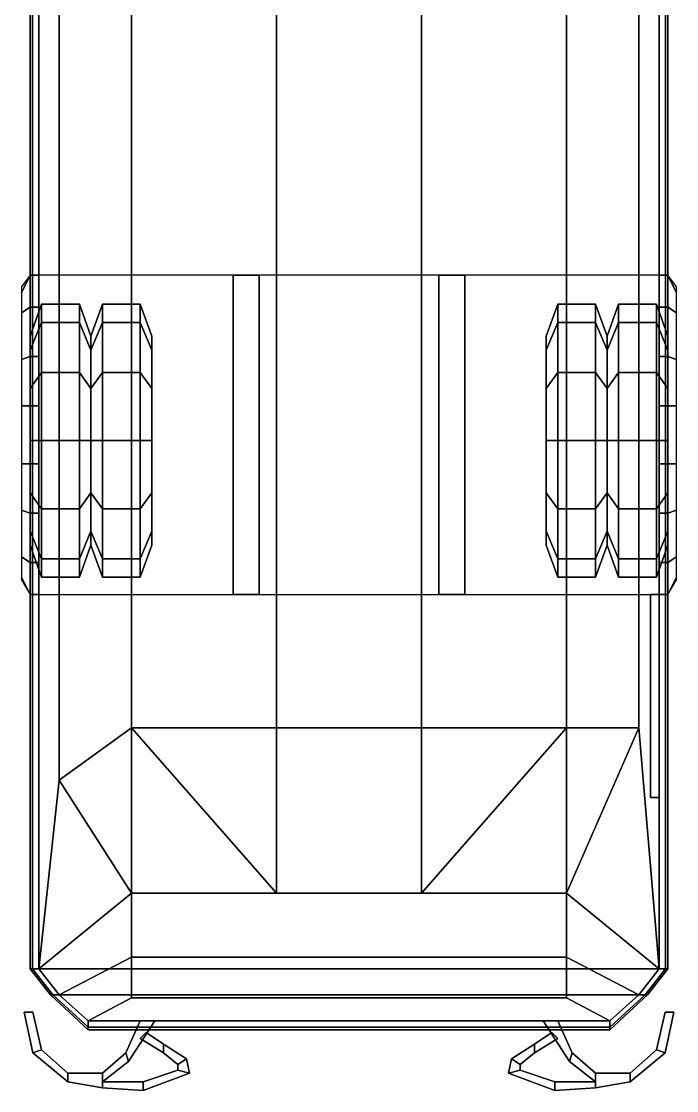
# Model space of a CAD drawing. Header units: millimetres. Extents: x -1.1 to 3, y -3.8 to 14.
# Drawn here: x -1.13 to 1.13, y -3.8 to -0.115 of the extents above; entities that cross this region are included whole.
import ezdxf

# ---------------------------------------------------------------- set-up
doc = ezdxf.new("R2010")
doc.units = ezdxf.units.MM
doc.layers.add('wheels', color=2, linetype='Continuous')

msp = doc.modelspace()

# ---------------------------------------------------------------- linework, layer by layer
for points in [[(-1.1, -3.38, 2.37), (-1.0912, -3.38, 2.3912), (-1.0912, 1.06, 2.3912), (-1.1, 1.06, 2.37)], [(-1.0912, -3.38, 2.3488), (-1.1, -3.38, 2.37), (-1.1, 1.06, 2.37), (-1.0912, 1.06, 2.3488)], [(-1.0912, -3.38, 2.3912), (-1.07, -3.38, 2.4), (-1.07, 1.06, 2.4), (-1.0912, 1.06, 2.3912)], [(-1.07, -3.38, 2.34), (-1.0912, -3.38, 2.3488), (-1.0912, 1.06, 2.3488), (-1.07, 1.06, 2.34)], [(1.07, 1.06, 0.43), (1.07, -0.99, 0.43), (-1.07, -0.99, 0.43), (-1.07, 1.06, 0.43)], [(-1.07, 1.06, 0.43), (-1.07, -0.99, 0.43), (-1.07, -0.99, 2.34), (-1.07, 1.06, 2.34)], [(-1, 0.23, 2.47), (-1.07, 1.06, 2.4), (-1.07, -3.38, 2.4), (-1, -2.73, 2.47)], [(1, -2.55, 2.47), (1.07, -3.38, 2.4), (1.07, 1.06, 2.4), (1, 0.41, 2.47)], [(1.07, -0.99, 2.34), (1.07, -0.99, 0.43), (1.07, 1.06, 0.43), (1.07, 1.06, 2.34)], [(1.0912, -3.38, 2.3488), (1.07, -3.38, 2.34), (1.07, 1.06, 2.34), (1.0912, 1.06, 2.3488)], [(1.07, -3.38, 2.4), (1.0912, -3.38, 2.3912), (1.0912, 1.06, 2.3912), (1.07, 1.06, 2.4)], [(1.1, -3.38, 2.37), (1.0912, -3.38, 2.3488), (1.0912, 1.06, 2.3488), (1.1, 1.06, 2.37)], [(1.0912, -3.38, 2.3912), (1.1, -3.38, 2.37), (1.1, 1.06, 2.37), (1.0912, 1.06, 2.3912)], [(-0.75, -2.55, 2.63), (-0.75, 0.41, 2.63), (-1, 0.23, 2.47), (-1, -2.73, 2.47)], [(-0.25, -2.55, 2.71), (-0.25, 0.41, 2.71), (-0.75, 0.41, 2.68), (-0.75, -2.55, 2.68)], [(-0.75, -2.55, 2.68), (-0.75, 0.41, 2.68), (-0.75, 0.41, 2.63), (-0.75, -2.55, 2.63)], [(0.25, -2.55, 2.71), (0.25, 0.41, 2.71), (-0.25, 0.41, 2.71), (-0.25, -2.55, 2.71)], [(0.75, -2.55, 2.68), (0.75, 0.41, 2.68), (0.25, 0.41, 2.71), (0.25, -2.55, 2.71)], [(0.75, -2.55, 2.63), (0.75, 0.41, 2.63), (0.75, 0.41, 2.68), (0.75, -2.55, 2.68)], [(1, -2.55, 2.47), (1, 0.41, 2.47), (0.75, 0.41, 2.63), (0.75, -2.55, 2.63)], [(-1.13, -1.05, 0.54), (-1.13, -1.12, 0.75), (-1.1, -1.1, 0.79), (-1.1, -0.99, 0.54)], [(-1.13, -1.03, 0.44), (-1.13, -1.05, 0.54), (-1.1, -0.99, 0.54), (-1.1, -0.99, 0.43)], [(-1.1, -0.99, 0.54), (-1.1, -1.1, 0.79), (-1.07, -1.1, 0.79), (-1.07, -0.99, 0.54)], [(-1.1, -0.99, 0.43), (-1.1, -0.99, 0.54), (-1.07, -0.99, 0.54), (-1.07, -0.99, 0.43)], [(-1.07, -0.99, 1.04), (-1.07, -2.09, 1.04), (-1.07, -2.09, 2.34), (-1.07, -0.99, 2.34)], [(-1.07, -0.99, 0.54), (-1.07, -1.1, 0.79), (-1.07, -1.1, 1.04), (-1.07, -0.99, 1.04)], [(-0.4, -0.99, 0.45), (-0.4, -2.09, 0.45), (-0.4, -2.09, 1.04), (-0.4, -0.99, 1.04)], [(-0.31, -0.99, 0.45), (-0.31, -2.09, 0.45), (-0.4, -2.09, 0.45), (-0.4, -0.99, 0.45)], [(-0.31, -2.09, 1.04), (-0.31, -2.09, 0.45), (-0.31, -0.99, 0.45), (-0.31, -0.99, 1.04)], [(0.31, -0.99, 0.45), (0.31, -2.09, 0.45), (0.31, -2.09, 1.04), (0.31, -0.99, 1.04)], [(0.4, -0.99, 0.45), (0.4, -2.09, 0.45), (0.31, -2.09, 0.45), (0.31, -0.99, 0.45)], [(0.4, -2.09, 1.04), (0.4, -2.09, 0.45), (0.4, -0.99, 0.45), (0.4, -0.99, 1.04)], [(1.07, -2.09, 2.34), (1.07, -2.09, 1.04), (1.07, -0.99, 1.04), (1.07, -0.99, 2.34)], [(1.07, -1.1, 1.04), (1.07, -1.1, 0.79), (1.07, -0.99, 0.54), (1.07, -0.99, 1.04)], [(1.1, -1.1, 0.79), (1.1, -0.99, 0.54), (1.07, -0.99, 0.54), (1.07, -1.1, 0.79)], [(1.1, -0.99, 0.54), (1.1, -0.99, 0.43), (1.07, -0.99, 0.43), (1.07, -0.99, 0.54)], [(1.13, -1.12, 0.75), (1.13, -1.05, 0.54), (1.1, -0.99, 0.54), (1.1, -1.1, 0.79)], [(1.13, -1.05, 0.54), (1.13, -1.03, 0.44), (1.1, -0.99, 0.43), (1.1, -0.99, 0.54)], [(-1.13, -1.12, 0.75), (-1.13, -1.28, 0.91), (-1.1, -1.27, 0.97), (-1.1, -1.1, 0.79)], [(-1.1, -1.1, 0.79), (-1.1, -1.27, 0.97), (-1.07, -1.27, 0.97), (-1.07, -1.1, 0.79)], [(-1.07, -1.1, 0.79), (-1.07, -1.27, 0.97), (-1.07, -1.27, 1.04), (-1.07, -1.1, 1.04)], [(1.07, -1.27, 1.04), (1.07, -1.27, 0.97), (1.07, -1.1, 0.79), (1.07, -1.1, 1.04)], [(1.1, -1.27, 0.97), (1.1, -1.1, 0.79), (1.07, -1.1, 0.79), (1.07, -1.27, 0.97)], [(1.13, -1.28, 0.91), (1.13, -1.12, 0.75), (1.1, -1.1, 0.79), (1.1, -1.27, 0.97)], [(-1.13, -1.28, 0.91), (-1.13, -1.44, 0.99), (-1.1, -1.44, 1.04), (-1.1, -1.27, 0.97)], [(-1.1, -1.27, 0.97), (-1.1, -1.44, 1.04), (-1.07, -1.44, 1.04), (-1.07, -1.27, 0.97)], [(-1.07, -1.27, 0.97), (-1.07, -1.44, 1.04), (-1.07, -1.44, 1.04), (-1.07, -1.27, 1.04)], [(1.07, -1.44, 1.04), (1.07, -1.44, 1.04), (1.07, -1.27, 0.97), (1.07, -1.27, 1.04)], [(1.1, -1.44, 1.04), (1.1, -1.27, 0.97), (1.07, -1.27, 0.97), (1.07, -1.44, 1.04)], [(1.13, -1.44, 0.99), (1.13, -1.28, 0.91), (1.1, -1.27, 0.97), (1.1, -1.44, 1.04)], [(-1.13, -1.44, 0.99), (-1.13, -1.64, 0.99), (-1.1, -1.64, 1.04), (-1.1, -1.44, 1.04)], [(-1.1, -1.44, 1.04), (-1.1, -1.64, 1.04), (-1.07, -1.64, 1.04), (-1.07, -1.44, 1.04)], [(1.1, -1.64, 1.04), (1.1, -1.44, 1.04), (1.07, -1.44, 1.04), (1.07, -1.64, 1.04)], [(1.13, -1.64, 0.99), (1.13, -1.44, 0.99), (1.1, -1.44, 1.04), (1.1, -1.64, 1.04)], [(-1.13, -1.64, 0.99), (-1.13, -1.8, 0.91), (-1.1, -1.81, 0.97), (-1.1, -1.64, 1.04)], [(-1.1, -1.64, 1.04), (-1.1, -1.81, 0.97), (-1.07, -1.81, 0.97), (-1.07, -1.64, 1.04)], [(-1.07, -1.64, 1.04), (-1.07, -1.64, 1.04), (-1.07, -1.81, 0.97), (-1.07, -1.81, 1.04)], [(1.07, -1.81, 0.97), (1.07, -1.64, 1.04), (1.07, -1.64, 1.04), (1.07, -1.81, 1.04)], [(1.1, -1.81, 0.97), (1.1, -1.64, 1.04), (1.07, -1.64, 1.04), (1.07, -1.81, 0.97)], [(1.13, -1.8, 0.91), (1.13, -1.64, 0.99), (1.1, -1.64, 1.04), (1.1, -1.81, 0.97)], [(-1.13, -1.8, 0.91), (-1.13, -1.96, 0.75), (-1.1, -1.98, 0.79), (-1.1, -1.81, 0.97)], [(1.13, -1.96, 0.75), (1.13, -1.8, 0.91), (1.1, -1.81, 0.97), (1.1, -1.98, 0.79)], [(-1.1, -1.81, 0.97), (-1.1, -1.98, 0.79), (-1.07, -1.98, 0.79), (-1.07, -1.81, 0.97)], [(-1.07, -1.81, 1.04), (-1.07, -1.81, 0.97), (-1.07, -1.98, 0.79), (-1.07, -1.98, 1.04)], [(1.07, -1.98, 0.79), (1.07, -1.81, 0.97), (1.07, -1.81, 1.04), (1.07, -1.98, 1.04)], [(1.1, -1.98, 0.79), (1.1, -1.81, 0.97), (1.07, -1.81, 0.97), (1.07, -1.98, 0.79)], [(-1.13, -1.96, 0.75), (-1.13, -2.03, 0.54), (-1.1, -2.09, 0.54), (-1.1, -1.98, 0.79)], [(-1.1, -1.98, 0.79), (-1.1, -2.09, 0.54), (-1.07, -2.09, 0.54), (-1.07, -1.98, 0.79)], [(-1.07, -1.98, 1.04), (-1.07, -1.98, 0.79), (-1.07, -2.09, 0.54), (-1.07, -2.09, 1.04)], [(1.07, -2.09, 0.54), (1.07, -1.98, 0.79), (1.07, -1.98, 1.04), (1.07, -2.09, 1.04)], [(1.1, -2.09, 0.54), (1.1, -1.98, 0.79), (1.07, -1.98, 0.79), (1.07, -2.09, 0.54)], [(1.13, -2.03, 0.54), (1.13, -1.96, 0.75), (1.1, -1.98, 0.79), (1.1, -2.09, 0.54)], [(-1.13, -2.03, 0.54), (-1.13, -2.04, 0.45), (-1.1, -2.09, 0.43), (-1.1, -2.09, 0.54)], [(1.13, -2.04, 0.45), (1.13, -2.03, 0.54), (1.1, -2.09, 0.54), (1.1, -2.09, 0.43)], [(-1.1, -2.09, 0.54), (-1.1, -2.09, 0.43), (-1.07, -2.09, 0.43), (-1.07, -2.09, 0.54)], [(-1.07, -2.09, 0.43), (-1.07, -3.38, 0.43), (-1.07, -3.38, 2.34), (-1.07, -2.09, 2.34)], [(1.07, -2.09, 0.43), (1.07, -3.38, 0.43), (-1.07, -3.38, 0.43), (-1.07, -2.09, 0.43)], [(1.04, -2.79, 0.48), (1.07, -2.79, 0.48), (1.07, -2.09, 0.48), (1.04, -2.09, 0.48)], [(1.04, -2.09, 0.48), (1.07, -2.09, 0.48), (1.07, -2.09, 2.28), (1.04, -2.09, 2.28)], [(1.04, -2.09, 2.28), (1.07, -2.09, 2.28), (1.07, -2.79, 2.28), (1.04, -2.79, 2.28)], [(1.04, -2.09, 0.48), (1.04, -2.09, 2.28), (1.04, -2.79, 2.28), (1.04, -2.79, 0.48)], [(1.1, -2.09, 0.43), (1.1, -2.09, 0.54), (1.07, -2.09, 0.54), (1.07, -2.09, 0.43)], [(1.07, -2.79, 0.48), (1.07, -2.79, 0.43), (1.07, -2.09, 0.43), (1.07, -2.09, 0.48)], [(1.07, -2.79, 2.34), (1.07, -2.79, 2.28), (1.07, -2.09, 2.28), (1.07, -2.09, 2.34)], [(-0.75, -3.12, 2.58), (-0.75, -2.55, 2.63), (-1, -2.73, 2.47), (-0.75, -3.12, 2.58)], [(-0.75, -3.12, 2.58), (-0.75, -2.55, 2.68), (-0.75, -2.55, 2.63), (-0.75, -3.12, 2.58)], [(-0.75, -3.12, 2.58), (-0.25, -3.12, 2.58), (-0.75, -2.55, 2.68), (-0.75, -3.12, 2.58)], [(-0.25, -3.12, 2.58), (-0.25, -2.55, 2.71), (-0.75, -2.55, 2.68), (-0.25, -3.12, 2.58)], [(0.25, -3.12, 2.58), (0.25, -2.55, 2.71), (-0.25, -2.55, 2.71), (-0.25, -3.12, 2.58)], [(0.75, -3.12, 2.58), (0.75, -2.55, 2.68), (0.25, -3.12, 2.58), (0.75, -3.12, 2.58)], [(0.25, -3.12, 2.58), (0.75, -2.55, 2.68), (0.25, -2.55, 2.71), (0.25, -3.12, 2.58)], [(0.75, -3.12, 2.58), (0.75, -2.55, 2.63), (0.75, -2.55, 2.68), (0.75, -3.12, 2.58)], [(0.75, -3.12, 2.58), (1, -2.55, 2.47), (0.75, -2.55, 2.63), (0.75, -3.12, 2.58)], [(1.07, -3.38, 2.4), (1, -2.55, 2.47), (0.75, -3.12, 2.58), (1.07, -3.38, 2.4)], [(-0.75, -3.12, 2.58), (-1, -2.73, 2.47), (-1.07, -3.38, 2.4), (-0.75, -3.12, 2.58)], [(1.04, -2.79, 2.28), (1.07, -2.79, 2.28), (1.07, -2.79, 0.48), (1.04, -2.79, 0.48)], [(1.07, -3.38, 2.34), (1.07, -3.38, 0.43), (1.07, -2.79, 0.43), (1.07, -2.79, 2.34)], [(-1, -3.47, 2.4), (-0.75, -3.34, 2.56), (-0.75, -3.12, 2.58), (-1.07, -3.38, 2.4)], [(0.75, -3.34, 2.56), (0.75, -3.12, 2.58), (-0.75, -3.12, 2.58), (-0.75, -3.34, 2.56)], [(0.75, -3.34, 2.56), (1, -3.47, 2.4), (1.07, -3.38, 2.4), (0.75, -3.12, 2.58)], [(-0.9, -3.56, 2.4), (-0.75, -3.48, 2.53), (-0.75, -3.34, 2.56), (-1, -3.47, 2.4)], [(0.75, -3.48, 2.53), (0.75, -3.34, 2.56), (-0.75, -3.34, 2.56), (-0.75, -3.48, 2.53)], [(0.75, -3.48, 2.53), (0.9, -3.56, 2.4), (1, -3.47, 2.4), (0.75, -3.34, 2.56)], [(-1.03, -3.47, 2.37), (-1.0212, -3.47, 2.3912), (-1.0912, -3.38, 2.3912), (-1.1, -3.38, 2.37)], [(-1.0212, -3.47, 2.3488), (-1.03, -3.47, 2.37), (-1.1, -3.38, 2.37), (-1.0912, -3.38, 2.3488)], [(-1.0212, -3.47, 2.3912), (-1, -3.47, 2.4), (-1.07, -3.38, 2.4), (-1.0912, -3.38, 2.3912)], [(-1, -3.47, 2.34), (-1.0212, -3.47, 2.3488), (-1.0912, -3.38, 2.3488), (-1.07, -3.38, 2.34)], [(-1.07, -3.38, 0.43), (-1, -3.47, 0.43), (-1, -3.47, 2.34), (-1.07, -3.38, 2.34)], [(1.07, -3.38, 0.43), (1, -3.47, 0.43), (-1, -3.47, 0.43), (-1.07, -3.38, 0.43)], [(1, -3.47, 2.34), (1, -3.47, 0.43), (1.07, -3.38, 0.43), (1.07, -3.38, 2.34)], [(1.0212, -3.47, 2.3488), (1, -3.47, 2.34), (1.07, -3.38, 2.34), (1.0912, -3.38, 2.3488)], [(1, -3.47, 2.4), (1.0212, -3.47, 2.3912), (1.0912, -3.38, 2.3912), (1.07, -3.38, 2.4)], [(1.03, -3.47, 2.37), (1.0212, -3.47, 2.3488), (1.0912, -3.38, 2.3488), (1.1, -3.38, 2.37)], [(1.0212, -3.47, 2.3912), (1.03, -3.47, 2.37), (1.1, -3.38, 2.37), (1.0912, -3.38, 2.3912)], [(-0.9, -3.59, 2.37), (-0.9, -3.5812, 2.3912), (-1.0212, -3.47, 2.3912), (-1.03, -3.47, 2.37)], [(-0.9, -3.5812, 2.3488), (-0.9, -3.59, 2.37), (-1.03, -3.47, 2.37), (-1.0212, -3.47, 2.3488)], [(-0.9, -3.5812, 2.3912), (-0.9, -3.56, 2.4), (-1, -3.47, 2.4), (-1.0212, -3.47, 2.3912)], [(-0.9, -3.56, 2.34), (-0.9, -3.5812, 2.3488), (-1.0212, -3.47, 2.3488), (-1, -3.47, 2.34)], [(-0.9, -3.56, 0.5), (-1, -3.47, 0.43), (1, -3.47, 0.43), (0.9, -3.56, 0.5)], [(-1, -3.47, 2.34), (-1, -3.47, 0.43), (-0.9, -3.56, 0.5), (-0.9, -3.56, 2.34)], [(0.9, -3.56, 2.4), (0.75, -3.48, 2.53), (-0.75, -3.48, 2.53), (-0.9, -3.56, 2.4)], [(0.9, -3.56, 0.5), (1, -3.47, 0.43), (1, -3.47, 2.34), (0.9, -3.56, 2.34)], [(0.9, -3.59, 2.37), (0.9, -3.5812, 2.3488), (1.0212, -3.47, 2.3488), (1.03, -3.47, 2.37)], [(0.9, -3.5812, 2.3488), (0.9, -3.56, 2.34), (1, -3.47, 2.34), (1.0212, -3.47, 2.3488)], [(0.9, -3.56, 2.4), (0.9, -3.5812, 2.3912), (1.0212, -3.47, 2.3912), (1, -3.47, 2.4)], [(0.9, -3.5812, 2.3912), (0.9, -3.59, 2.37), (1.03, -3.47, 2.37), (1.0212, -3.47, 2.3912)], [(-1.06, -3.66, 0.52), (-1.09, -3.67, 0.52), (-1.12, -3.53, 0.52), (-1.09, -3.53, 0.52)], [(-1.12, -3.53, 0.6), (-1.09, -3.67, 0.6), (-1.06, -3.66, 0.6), (-1.09, -3.53, 0.6)], [(-1.12, -3.53, 0.52), (-1.09, -3.67, 0.52), (-1.09, -3.67, 0.6), (-1.12, -3.53, 0.6)], [(-1.09, -3.53, 0.52), (-1.12, -3.53, 0.52), (-1.12, -3.53, 0.6), (-1.09, -3.53, 0.6)], [(-1.12, -3.53, 0.75), (-1.09, -3.67, 0.75), (-1.06, -3.66, 0.75), (-1.09, -3.53, 0.75)], [(-1.09, -3.53, 0.67), (-1.12, -3.53, 0.67), (-1.12, -3.53, 0.75), (-1.09, -3.53, 0.75)], [(-1.12, -3.53, 0.67), (-1.09, -3.67, 0.67), (-1.09, -3.67, 0.75), (-1.12, -3.53, 0.75)], [(-1.06, -3.66, 0.67), (-1.09, -3.67, 0.67), (-1.12, -3.53, 0.67), (-1.09, -3.53, 0.67)], [(-1.09, -3.53, 0.6), (-1.06, -3.66, 0.6), (-1.06, -3.66, 0.52), (-1.09, -3.53, 0.52)], [(-1.09, -3.53, 0.75), (-1.06, -3.66, 0.75), (-1.06, -3.66, 0.67), (-1.09, -3.53, 0.67)], [(1.12, -3.53, 0.52), (1.09, -3.67, 0.52), (1.06, -3.66, 0.52), (1.09, -3.53, 0.52)], [(1.06, -3.66, 0.6), (1.09, -3.67, 0.6), (1.12, -3.53, 0.6), (1.09, -3.53, 0.6)], [(1.09, -3.53, 0.52), (1.06, -3.66, 0.52), (1.06, -3.66, 0.6), (1.09, -3.53, 0.6)], [(1.09, -3.53, 0.67), (1.06, -3.66, 0.67), (1.06, -3.66, 0.75), (1.09, -3.53, 0.75)], [(1.06, -3.66, 0.75), (1.09, -3.67, 0.75), (1.12, -3.53, 0.75), (1.09, -3.53, 0.75)], [(1.12, -3.53, 0.67), (1.09, -3.67, 0.67), (1.06, -3.66, 0.67), (1.09, -3.53, 0.67)], [(1.09, -3.53, 0.6), (1.12, -3.53, 0.6), (1.12, -3.53, 0.52), (1.09, -3.53, 0.52)], [(1.12, -3.53, 0.6), (1.09, -3.67, 0.6), (1.09, -3.67, 0.52), (1.12, -3.53, 0.52)], [(1.12, -3.53, 0.75), (1.09, -3.67, 0.75), (1.09, -3.67, 0.67), (1.12, -3.53, 0.67)], [(1.09, -3.53, 0.75), (1.12, -3.53, 0.75), (1.12, -3.53, 0.67), (1.09, -3.53, 0.67)], [(-0.9, -3.56, 2.34), (-0.9, -3.56, 0.5), (0.9, -3.56, 0.5), (0.9, -3.56, 2.34)], [(0.9, -3.5812, 2.3912), (0.9, -3.56, 2.4), (-0.9, -3.56, 2.4), (-0.9, -3.5812, 2.3912)], [(0.9, -3.56, 2.34), (0.9, -3.5812, 2.3488), (-0.9, -3.5812, 2.3488), (-0.9, -3.56, 2.34)], [(-0.76, -3.7, 0.6), (-0.67, -3.56, 0.6), (-0.72, -3.56, 0.6), (-0.77, -3.67, 0.6)], [(-0.77, -3.67, 0.6), (-0.72, -3.56, 0.6), (-0.72, -3.56, 0.52), (-0.77, -3.67, 0.52)], [(-0.72, -3.56, 0.52), (-0.67, -3.56, 0.52), (-0.76, -3.7, 0.52), (-0.77, -3.67, 0.52)], [(-0.76, -3.7, 0.75), (-0.67, -3.56, 0.75), (-0.72, -3.56, 0.75), (-0.77, -3.67, 0.75)], [(-0.77, -3.67, 0.75), (-0.72, -3.56, 0.75), (-0.72, -3.56, 0.67), (-0.77, -3.67, 0.67)], [(-0.72, -3.56, 0.67), (-0.67, -3.56, 0.67), (-0.76, -3.7, 0.67), (-0.77, -3.67, 0.67)], [(-0.76, -3.7, 0.52), (-0.67, -3.56, 0.52), (-0.67, -3.56, 0.6), (-0.76, -3.7, 0.6)], [(-0.76, -3.7, 0.67), (-0.67, -3.56, 0.67), (-0.67, -3.56, 0.75), (-0.76, -3.7, 0.75)], [(0.76, -3.7, 0.52), (0.67, -3.56, 0.52), (0.72, -3.56, 0.52), (0.77, -3.67, 0.52)], [(0.72, -3.56, 0.6), (0.67, -3.56, 0.6), (0.76, -3.7, 0.6), (0.77, -3.67, 0.6)], [(0.76, -3.7, 0.6), (0.67, -3.56, 0.6), (0.67, -3.56, 0.52), (0.76, -3.7, 0.52)], [(0.72, -3.56, 0.75), (0.67, -3.56, 0.75), (0.76, -3.7, 0.75), (0.77, -3.67, 0.75)], [(0.76, -3.7, 0.67), (0.67, -3.56, 0.67), (0.72, -3.56, 0.67), (0.77, -3.67, 0.67)], [(0.76, -3.7, 0.75), (0.67, -3.56, 0.75), (0.67, -3.56, 0.67), (0.76, -3.7, 0.67)], [(0.77, -3.67, 0.52), (0.72, -3.56, 0.52), (0.72, -3.56, 0.6), (0.77, -3.67, 0.6)], [(0.77, -3.67, 0.67), (0.72, -3.56, 0.67), (0.72, -3.56, 0.75), (0.77, -3.67, 0.75)], [(0.9, -3.59, 2.37), (0.9, -3.5812, 2.3912), (-0.9, -3.5812, 2.3912), (-0.9, -3.59, 2.37)], [(0.9, -3.5812, 2.3488), (0.9, -3.59, 2.37), (-0.9, -3.59, 2.37), (-0.9, -3.5812, 2.3488)], [(-0.64, -3.64, 0.6), (-0.7, -3.6, 0.6), (-0.72, -3.62, 0.6), (-0.64, -3.67, 0.6)], [(-0.72, -3.62, 0.52), (-0.7, -3.6, 0.52), (-0.64, -3.64, 0.52), (-0.64, -3.67, 0.52)], [(-0.64, -3.64, 0.75), (-0.7, -3.6, 0.75), (-0.72, -3.62, 0.75), (-0.64, -3.67, 0.75)], [(-0.72, -3.62, 0.67), (-0.7, -3.6, 0.67), (-0.64, -3.64, 0.67), (-0.64, -3.67, 0.67)], [(-0.64, -3.64, 0.52), (-0.7, -3.6, 0.52), (-0.7, -3.6, 0.6), (-0.64, -3.64, 0.6)], [(-0.64, -3.64, 0.67), (-0.7, -3.6, 0.67), (-0.7, -3.6, 0.75), (-0.64, -3.64, 0.75)], [(0.64, -3.64, 0.52), (0.7, -3.6, 0.52), (0.72, -3.62, 0.52), (0.64, -3.67, 0.52)], [(0.64, -3.64, 0.6), (0.7, -3.6, 0.6), (0.7, -3.6, 0.52), (0.64, -3.64, 0.52)], [(0.72, -3.62, 0.6), (0.7, -3.6, 0.6), (0.64, -3.64, 0.6), (0.64, -3.67, 0.6)], [(0.72, -3.62, 0.75), (0.7, -3.6, 0.75), (0.64, -3.64, 0.75), (0.64, -3.67, 0.75)], [(0.64, -3.64, 0.75), (0.7, -3.6, 0.75), (0.7, -3.6, 0.67), (0.64, -3.64, 0.67)], [(0.64, -3.64, 0.67), (0.7, -3.6, 0.67), (0.72, -3.62, 0.67), (0.64, -3.67, 0.67)], [(-0.64, -3.67, 0.6), (-0.72, -3.62, 0.6), (-0.72, -3.62, 0.52), (-0.64, -3.67, 0.52)], [(-0.64, -3.67, 0.75), (-0.72, -3.62, 0.75), (-0.72, -3.62, 0.67), (-0.64, -3.67, 0.67)], [(-0.56, -3.69, 0.6), (-0.64, -3.64, 0.6), (-0.64, -3.67, 0.6), (-0.59, -3.71, 0.6)], [(-0.64, -3.67, 0.52), (-0.64, -3.64, 0.52), (-0.56, -3.69, 0.52), (-0.59, -3.71, 0.52)], [(-0.56, -3.69, 0.52), (-0.64, -3.64, 0.52), (-0.64, -3.64, 0.6), (-0.56, -3.69, 0.6)], [(-0.56, -3.69, 0.75), (-0.64, -3.64, 0.75), (-0.64, -3.67, 0.75), (-0.59, -3.71, 0.75)], [(-0.56, -3.69, 0.67), (-0.64, -3.64, 0.67), (-0.64, -3.64, 0.75), (-0.56, -3.69, 0.75)], [(-0.64, -3.67, 0.67), (-0.64, -3.64, 0.67), (-0.56, -3.69, 0.67), (-0.59, -3.71, 0.67)], [(0.56, -3.69, 0.52), (0.64, -3.64, 0.52), (0.64, -3.67, 0.52), (0.59, -3.71, 0.52)], [(0.56, -3.69, 0.6), (0.64, -3.64, 0.6), (0.64, -3.64, 0.52), (0.56, -3.69, 0.52)], [(0.64, -3.67, 0.6), (0.64, -3.64, 0.6), (0.56, -3.69, 0.6), (0.59, -3.71, 0.6)], [(0.64, -3.67, 0.75), (0.64, -3.64, 0.75), (0.56, -3.69, 0.75), (0.59, -3.71, 0.75)], [(0.56, -3.69, 0.75), (0.64, -3.64, 0.75), (0.64, -3.64, 0.67), (0.56, -3.69, 0.67)], [(0.56, -3.69, 0.67), (0.64, -3.64, 0.67), (0.64, -3.67, 0.67), (0.59, -3.71, 0.67)], [(0.64, -3.67, 0.52), (0.72, -3.62, 0.52), (0.72, -3.62, 0.6), (0.64, -3.67, 0.6)], [(0.64, -3.67, 0.67), (0.72, -3.62, 0.67), (0.72, -3.62, 0.75), (0.64, -3.67, 0.75)], [(-1.09, -3.67, 0.6), (-0.97, -3.77, 0.6), (-0.97, -3.74, 0.6), (-1.06, -3.66, 0.6)], [(-0.97, -3.74, 0.52), (-0.97, -3.77, 0.52), (-1.09, -3.67, 0.52), (-1.06, -3.66, 0.52)], [(-1.09, -3.67, 0.75), (-0.97, -3.77, 0.75), (-0.97, -3.74, 0.75), (-1.06, -3.66, 0.75)], [(-0.97, -3.74, 0.67), (-0.97, -3.77, 0.67), (-1.09, -3.67, 0.67), (-1.06, -3.66, 0.67)], [(-1.09, -3.67, 0.52), (-0.97, -3.77, 0.52), (-0.97, -3.77, 0.6), (-1.09, -3.67, 0.6)], [(-1.09, -3.67, 0.67), (-0.97, -3.77, 0.67), (-0.97, -3.77, 0.75), (-1.09, -3.67, 0.75)], [(-1.06, -3.66, 0.6), (-0.97, -3.74, 0.6), (-0.97, -3.74, 0.52), (-1.06, -3.66, 0.52)], [(-1.06, -3.66, 0.75), (-0.97, -3.74, 0.75), (-0.97, -3.74, 0.67), (-1.06, -3.66, 0.67)], [(-0.77, -3.67, 0.52), (-0.76, -3.7, 0.52), (-0.85, -3.77, 0.52), (-0.85, -3.74, 0.52)], [(-0.85, -3.74, 0.6), (-0.77, -3.67, 0.6), (-0.77, -3.67, 0.52), (-0.85, -3.74, 0.52)], [(-0.85, -3.77, 0.6), (-0.76, -3.7, 0.6), (-0.77, -3.67, 0.6), (-0.85, -3.74, 0.6)], [(-0.85, -3.77, 0.75), (-0.76, -3.7, 0.75), (-0.77, -3.67, 0.75), (-0.85, -3.74, 0.75)], [(-0.77, -3.67, 0.67), (-0.76, -3.7, 0.67), (-0.85, -3.77, 0.67), (-0.85, -3.74, 0.67)], [(-0.85, -3.74, 0.75), (-0.77, -3.67, 0.75), (-0.77, -3.67, 0.67), (-0.85, -3.74, 0.67)], [(-0.59, -3.71, 0.6), (-0.64, -3.67, 0.6), (-0.64, -3.67, 0.52), (-0.59, -3.71, 0.52)], [(-0.59, -3.71, 0.75), (-0.64, -3.67, 0.75), (-0.64, -3.67, 0.67), (-0.59, -3.71, 0.67)], [(0.59, -3.71, 0.52), (0.64, -3.67, 0.52), (0.64, -3.67, 0.6), (0.59, -3.71, 0.6)], [(0.59, -3.71, 0.67), (0.64, -3.67, 0.67), (0.64, -3.67, 0.75), (0.59, -3.71, 0.75)], [(0.85, -3.77, 0.52), (0.76, -3.7, 0.52), (0.77, -3.67, 0.52), (0.85, -3.74, 0.52)], [(0.77, -3.67, 0.6), (0.76, -3.7, 0.6), (0.85, -3.77, 0.6), (0.85, -3.74, 0.6)], [(0.77, -3.67, 0.75), (0.76, -3.7, 0.75), (0.85, -3.77, 0.75), (0.85, -3.74, 0.75)], [(0.85, -3.77, 0.67), (0.76, -3.7, 0.67), (0.77, -3.67, 0.67), (0.85, -3.74, 0.67)], [(0.85, -3.74, 0.52), (0.77, -3.67, 0.52), (0.77, -3.67, 0.6), (0.85, -3.74, 0.6)], [(0.85, -3.74, 0.67), (0.77, -3.67, 0.67), (0.77, -3.67, 0.75), (0.85, -3.74, 0.75)], [(1.09, -3.67, 0.52), (0.97, -3.77, 0.52), (0.97, -3.74, 0.52), (1.06, -3.66, 0.52)], [(0.97, -3.74, 0.6), (0.97, -3.77, 0.6), (1.09, -3.67, 0.6), (1.06, -3.66, 0.6)], [(1.06, -3.66, 0.52), (0.97, -3.74, 0.52), (0.97, -3.74, 0.6), (1.06, -3.66, 0.6)], [(0.97, -3.74, 0.75), (0.97, -3.77, 0.75), (1.09, -3.67, 0.75), (1.06, -3.66, 0.75)], [(1.09, -3.67, 0.67), (0.97, -3.77, 0.67), (0.97, -3.74, 0.67), (1.06, -3.66, 0.67)], [(1.06, -3.66, 0.67), (0.97, -3.74, 0.67), (0.97, -3.74, 0.75), (1.06, -3.66, 0.75)], [(1.09, -3.67, 0.6), (0.97, -3.77, 0.6), (0.97, -3.77, 0.52), (1.09, -3.67, 0.52)], [(1.09, -3.67, 0.75), (0.97, -3.77, 0.75), (0.97, -3.77, 0.67), (1.09, -3.67, 0.67)], [(-0.85, -3.77, 0.52), (-0.76, -3.7, 0.52), (-0.76, -3.7, 0.6), (-0.85, -3.77, 0.6)], [(-0.85, -3.77, 0.67), (-0.76, -3.7, 0.67), (-0.76, -3.7, 0.75), (-0.85, -3.77, 0.75)], [(-0.55, -3.74, 0.6), (-0.56, -3.69, 0.6), (-0.59, -3.71, 0.6), (-0.59, -3.73, 0.6)], [(-0.59, -3.71, 0.52), (-0.56, -3.69, 0.52), (-0.55, -3.74, 0.52), (-0.59, -3.73, 0.52)], [(-0.55, -3.74, 0.75), (-0.56, -3.69, 0.75), (-0.59, -3.71, 0.75), (-0.59, -3.73, 0.75)], [(-0.59, -3.71, 0.67), (-0.56, -3.69, 0.67), (-0.55, -3.74, 0.67), (-0.59, -3.73, 0.67)], [(-0.59, -3.73, 0.6), (-0.59, -3.71, 0.6), (-0.59, -3.71, 0.52), (-0.59, -3.73, 0.52)], [(-0.59, -3.73, 0.75), (-0.59, -3.71, 0.75), (-0.59, -3.71, 0.67), (-0.59, -3.73, 0.67)], [(-0.55, -3.74, 0.52), (-0.56, -3.69, 0.52), (-0.56, -3.69, 0.6), (-0.55, -3.74, 0.6)], [(-0.55, -3.74, 0.67), (-0.56, -3.69, 0.67), (-0.56, -3.69, 0.75), (-0.55, -3.74, 0.75)], [(0.55, -3.74, 0.52), (0.56, -3.69, 0.52), (0.59, -3.71, 0.52), (0.59, -3.73, 0.52)], [(0.55, -3.74, 0.6), (0.56, -3.69, 0.6), (0.56, -3.69, 0.52), (0.55, -3.74, 0.52)], [(0.59, -3.71, 0.6), (0.56, -3.69, 0.6), (0.55, -3.74, 0.6), (0.59, -3.73, 0.6)], [(0.59, -3.71, 0.75), (0.56, -3.69, 0.75), (0.55, -3.74, 0.75), (0.59, -3.73, 0.75)], [(0.55, -3.74, 0.75), (0.56, -3.69, 0.75), (0.56, -3.69, 0.67), (0.55, -3.74, 0.67)], [(0.55, -3.74, 0.67), (0.56, -3.69, 0.67), (0.59, -3.71, 0.67), (0.59, -3.73, 0.67)], [(0.59, -3.73, 0.52), (0.59, -3.71, 0.52), (0.59, -3.71, 0.6), (0.59, -3.73, 0.6)], [(0.59, -3.73, 0.67), (0.59, -3.71, 0.67), (0.59, -3.71, 0.75), (0.59, -3.73, 0.75)], [(0.85, -3.77, 0.6), (0.76, -3.7, 0.6), (0.76, -3.7, 0.52), (0.85, -3.77, 0.52)], [(0.85, -3.77, 0.75), (0.76, -3.7, 0.75), (0.76, -3.7, 0.67), (0.85, -3.77, 0.67)], [(-0.85, -3.74, 0.52), (-0.85, -3.79, 0.52), (-0.97, -3.77, 0.52), (-0.97, -3.74, 0.52)], [(-0.97, -3.74, 0.6), (-0.85, -3.74, 0.6), (-0.85, -3.74, 0.52), (-0.97, -3.74, 0.52)], [(-0.97, -3.77, 0.6), (-0.85, -3.79, 0.6), (-0.85, -3.74, 0.6), (-0.97, -3.74, 0.6)], [(-0.97, -3.77, 0.75), (-0.85, -3.79, 0.75), (-0.85, -3.74, 0.75), (-0.97, -3.74, 0.75)], [(-0.85, -3.74, 0.67), (-0.85, -3.79, 0.67), (-0.97, -3.77, 0.67), (-0.97, -3.74, 0.67)], [(-0.97, -3.74, 0.75), (-0.85, -3.74, 0.75), (-0.85, -3.74, 0.67), (-0.97, -3.74, 0.67)], [(-0.59, -3.73, 0.52), (-0.55, -3.74, 0.52), (-0.71, -3.8, 0.52), (-0.71, -3.77, 0.52)], [(-0.71, -3.8, 0.6), (-0.55, -3.74, 0.6), (-0.59, -3.73, 0.6), (-0.71, -3.77, 0.6)], [(-0.71, -3.77, 0.6), (-0.59, -3.73, 0.6), (-0.59, -3.73, 0.52), (-0.71, -3.77, 0.52)], [(-0.71, -3.8, 0.75), (-0.55, -3.74, 0.75), (-0.59, -3.73, 0.75), (-0.71, -3.77, 0.75)], [(-0.71, -3.77, 0.75), (-0.59, -3.73, 0.75), (-0.59, -3.73, 0.67), (-0.71, -3.77, 0.67)], [(-0.59, -3.73, 0.67), (-0.55, -3.74, 0.67), (-0.71, -3.8, 0.67), (-0.71, -3.77, 0.67)], [(-0.71, -3.8, 0.52), (-0.55, -3.74, 0.52), (-0.55, -3.74, 0.6), (-0.71, -3.8, 0.6)], [(-0.71, -3.8, 0.67), (-0.55, -3.74, 0.67), (-0.55, -3.74, 0.75), (-0.71, -3.8, 0.75)], [(0.71, -3.8, 0.52), (0.55, -3.74, 0.52), (0.59, -3.73, 0.52), (0.71, -3.77, 0.52)], [(0.59, -3.73, 0.6), (0.55, -3.74, 0.6), (0.71, -3.8, 0.6), (0.71, -3.77, 0.6)], [(0.59, -3.73, 0.75), (0.55, -3.74, 0.75), (0.71, -3.8, 0.75), (0.71, -3.77, 0.75)], [(0.71, -3.8, 0.67), (0.55, -3.74, 0.67), (0.59, -3.73, 0.67), (0.71, -3.77, 0.67)], [(0.71, -3.8, 0.6), (0.55, -3.74, 0.6), (0.55, -3.74, 0.52), (0.71, -3.8, 0.52)], [(0.71, -3.8, 0.75), (0.55, -3.74, 0.75), (0.55, -3.74, 0.67), (0.71, -3.8, 0.67)], [(0.71, -3.77, 0.52), (0.59, -3.73, 0.52), (0.59, -3.73, 0.6), (0.71, -3.77, 0.6)], [(0.71, -3.77, 0.67), (0.59, -3.73, 0.67), (0.59, -3.73, 0.75), (0.71, -3.77, 0.75)], [(0.97, -3.77, 0.52), (0.85, -3.79, 0.52), (0.85, -3.74, 0.52), (0.97, -3.74, 0.52)], [(0.85, -3.74, 0.6), (0.85, -3.79, 0.6), (0.97, -3.77, 0.6), (0.97, -3.74, 0.6)], [(0.97, -3.74, 0.52), (0.85, -3.74, 0.52), (0.85, -3.74, 0.6), (0.97, -3.74, 0.6)], [(0.97, -3.74, 0.67), (0.85, -3.74, 0.67), (0.85, -3.74, 0.75), (0.97, -3.74, 0.75)], [(0.85, -3.74, 0.75), (0.85, -3.79, 0.75), (0.97, -3.77, 0.75), (0.97, -3.74, 0.75)], [(0.97, -3.77, 0.67), (0.85, -3.79, 0.67), (0.85, -3.74, 0.67), (0.97, -3.74, 0.67)], [(-0.97, -3.77, 0.52), (-0.85, -3.79, 0.52), (-0.85, -3.79, 0.6), (-0.97, -3.77, 0.6)], [(-0.97, -3.77, 0.67), (-0.85, -3.79, 0.67), (-0.85, -3.79, 0.75), (-0.97, -3.77, 0.75)], [(-0.85, -3.79, 0.6), (-0.71, -3.8, 0.6), (-0.71, -3.77, 0.6), (-0.85, -3.77, 0.6)], [(-0.85, -3.77, 0.6), (-0.71, -3.77, 0.6), (-0.71, -3.77, 0.52), (-0.85, -3.77, 0.52)], [(-0.71, -3.77, 0.52), (-0.71, -3.8, 0.52), (-0.85, -3.79, 0.52), (-0.85, -3.77, 0.52)], [(-0.71, -3.77, 0.67), (-0.71, -3.8, 0.67), (-0.85, -3.79, 0.67), (-0.85, -3.77, 0.67)], [(-0.85, -3.77, 0.75), (-0.71, -3.77, 0.75), (-0.71, -3.77, 0.67), (-0.85, -3.77, 0.67)], [(-0.85, -3.79, 0.75), (-0.71, -3.8, 0.75), (-0.71, -3.77, 0.75), (-0.85, -3.77, 0.75)], [(-0.85, -3.79, 0.52), (-0.71, -3.8, 0.52), (-0.71, -3.8, 0.6), (-0.85, -3.79, 0.6)], [(-0.85, -3.79, 0.67), (-0.71, -3.8, 0.67), (-0.71, -3.8, 0.75), (-0.85, -3.79, 0.75)], [(0.71, -3.77, 0.6), (0.71, -3.8, 0.6), (0.85, -3.79, 0.6), (0.85, -3.77, 0.6)], [(0.85, -3.77, 0.52), (0.71, -3.77, 0.52), (0.71, -3.77, 0.6), (0.85, -3.77, 0.6)], [(0.85, -3.79, 0.52), (0.71, -3.8, 0.52), (0.71, -3.77, 0.52), (0.85, -3.77, 0.52)], [(0.85, -3.79, 0.67), (0.71, -3.8, 0.67), (0.71, -3.77, 0.67), (0.85, -3.77, 0.67)], [(0.85, -3.77, 0.67), (0.71, -3.77, 0.67), (0.71, -3.77, 0.75), (0.85, -3.77, 0.75)], [(0.71, -3.77, 0.75), (0.71, -3.8, 0.75), (0.85, -3.79, 0.75), (0.85, -3.77, 0.75)], [(0.85, -3.79, 0.6), (0.71, -3.8, 0.6), (0.71, -3.8, 0.52), (0.85, -3.79, 0.52)], [(0.85, -3.79, 0.75), (0.71, -3.8, 0.75), (0.71, -3.8, 0.67), (0.85, -3.79, 0.67)], [(0.97, -3.77, 0.6), (0.85, -3.79, 0.6), (0.85, -3.79, 0.52), (0.97, -3.77, 0.52)], [(0.97, -3.77, 0.75), (0.85, -3.79, 0.75), (0.85, -3.79, 0.67), (0.97, -3.77, 0.67)]]:
    msp.add_3dface(points)
at = {"layer": 'wheels'}
for points in [[(-1.06, -1.153, 0.705), (-1.06, -1.09, 0.47), (-1.1, -1.2, 0.47), (-1.1, -1.2482, 0.65)], [(-1.06, -1.09, 0.47), (-1.06, -1.153, 0.235), (-1.1, -1.2482, 0.29), (-1.1, -1.2, 0.47)], [(-1.06, -1.09, 0.47), (-1.06, -1.153, 0.705), (-0.93, -1.153, 0.705), (-0.93, -1.09, 0.47)], [(-1.06, -1.153, 0.235), (-1.06, -1.09, 0.47), (-0.93, -1.09, 0.47), (-0.93, -1.153, 0.235)], [(-0.93, -1.09, 0.47), (-0.93, -1.153, 0.705), (-0.89, -1.2482, 0.65), (-0.89, -1.2, 0.47)], [(-0.93, -1.153, 0.235), (-0.93, -1.09, 0.47), (-0.89, -1.2, 0.47), (-0.89, -1.2482, 0.29)], [(-0.85, -1.153, 0.705), (-0.85, -1.09, 0.47), (-0.89, -1.2, 0.47), (-0.89, -1.2482, 0.65)], [(-0.85, -1.09, 0.47), (-0.85, -1.153, 0.235), (-0.89, -1.2482, 0.29), (-0.89, -1.2, 0.47)], [(-0.72, -1.153, 0.705), (-0.72, -1.09, 0.47), (-0.85, -1.09, 0.47), (-0.85, -1.153, 0.705)], [(-0.72, -1.09, 0.47), (-0.72, -1.153, 0.235), (-0.85, -1.153, 0.235), (-0.85, -1.09, 0.47)], [(-0.72, -1.09, 0.47), (-0.72, -1.153, 0.705), (-0.68, -1.2482, 0.65), (-0.68, -1.2, 0.47)], [(-0.72, -1.153, 0.235), (-0.72, -1.09, 0.47), (-0.68, -1.2, 0.47), (-0.68, -1.2482, 0.29)], [(0.72, -1.153, 0.705), (0.72, -1.09, 0.47), (0.68, -1.2, 0.47), (0.68, -1.2482, 0.65)], [(0.72, -1.09, 0.47), (0.72, -1.153, 0.235), (0.68, -1.2482, 0.29), (0.68, -1.2, 0.47)], [(0.72, -1.09, 0.47), (0.72, -1.153, 0.705), (0.85, -1.153, 0.705), (0.85, -1.09, 0.47)], [(0.72, -1.153, 0.235), (0.72, -1.09, 0.47), (0.85, -1.09, 0.47), (0.85, -1.153, 0.235)], [(0.85, -1.09, 0.47), (0.85, -1.153, 0.705), (0.89, -1.2482, 0.65), (0.89, -1.2, 0.47)], [(0.85, -1.153, 0.235), (0.85, -1.09, 0.47), (0.89, -1.2, 0.47), (0.89, -1.2482, 0.29)], [(0.93, -1.153, 0.705), (0.93, -1.09, 0.47), (0.89, -1.2, 0.47), (0.89, -1.2482, 0.65)], [(0.93, -1.09, 0.47), (0.93, -1.153, 0.235), (0.89, -1.2482, 0.29), (0.89, -1.2, 0.47)], [(1.06, -1.153, 0.705), (1.06, -1.09, 0.47), (0.93, -1.09, 0.47), (0.93, -1.153, 0.705)], [(1.06, -1.09, 0.47), (1.06, -1.153, 0.235), (0.93, -1.153, 0.235), (0.93, -1.09, 0.47)], [(1.06, -1.09, 0.47), (1.06, -1.153, 0.705), (1.1, -1.2482, 0.65), (1.1, -1.2, 0.47)], [(1.06, -1.153, 0.235), (1.06, -1.09, 0.47), (1.1, -1.2, 0.47), (1.1, -1.2482, 0.29)], [(-1.06, -1.325, 0.877), (-1.06, -1.153, 0.705), (-1.1, -1.2482, 0.65), (-1.1, -1.38, 0.7818)], [(-1.06, -1.153, 0.235), (-1.06, -1.325, 0.063), (-1.1, -1.38, 0.1582), (-1.1, -1.2482, 0.29)], [(-1.06, -1.325, 0.063), (-1.06, -1.153, 0.235), (-0.93, -1.153, 0.235), (-0.93, -1.325, 0.063)], [(-1.06, -1.153, 0.705), (-1.06, -1.325, 0.877), (-0.93, -1.325, 0.877), (-0.93, -1.153, 0.705)], [(-0.93, -1.153, 0.705), (-0.93, -1.325, 0.877), (-0.89, -1.38, 0.7818), (-0.89, -1.2482, 0.65)], [(-0.93, -1.325, 0.063), (-0.93, -1.153, 0.235), (-0.89, -1.2482, 0.29), (-0.89, -1.38, 0.1582)], [(-0.85, -1.325, 0.877), (-0.85, -1.153, 0.705), (-0.89, -1.2482, 0.65), (-0.89, -1.38, 0.7818)], [(-0.85, -1.153, 0.235), (-0.85, -1.325, 0.063), (-0.89, -1.38, 0.1582), (-0.89, -1.2482, 0.29)], [(-0.72, -1.153, 0.235), (-0.72, -1.325, 0.063), (-0.85, -1.325, 0.063), (-0.85, -1.153, 0.235)], [(-0.72, -1.325, 0.877), (-0.72, -1.153, 0.705), (-0.85, -1.153, 0.705), (-0.85, -1.325, 0.877)], [(-0.72, -1.153, 0.705), (-0.72, -1.325, 0.877), (-0.68, -1.38, 0.7818), (-0.68, -1.2482, 0.65)], [(-0.72, -1.325, 0.063), (-0.72, -1.153, 0.235), (-0.68, -1.2482, 0.29), (-0.68, -1.38, 0.1582)], [(0.72, -1.325, 0.877), (0.72, -1.153, 0.705), (0.68, -1.2482, 0.65), (0.68, -1.38, 0.7818)], [(0.72, -1.153, 0.235), (0.72, -1.325, 0.063), (0.68, -1.38, 0.1582), (0.68, -1.2482, 0.29)], [(0.72, -1.325, 0.063), (0.72, -1.153, 0.235), (0.85, -1.153, 0.235), (0.85, -1.325, 0.063)], [(0.72, -1.153, 0.705), (0.72, -1.325, 0.877), (0.85, -1.325, 0.877), (0.85, -1.153, 0.705)], [(0.85, -1.153, 0.705), (0.85, -1.325, 0.877), (0.89, -1.38, 0.7818), (0.89, -1.2482, 0.65)], [(0.85, -1.325, 0.063), (0.85, -1.153, 0.235), (0.89, -1.2482, 0.29), (0.89, -1.38, 0.1582)], [(0.93, -1.325, 0.877), (0.93, -1.153, 0.705), (0.89, -1.2482, 0.65), (0.89, -1.38, 0.7818)], [(0.93, -1.153, 0.235), (0.93, -1.325, 0.063), (0.89, -1.38, 0.1582), (0.89, -1.2482, 0.29)], [(1.06, -1.153, 0.235), (1.06, -1.325, 0.063), (0.93, -1.325, 0.063), (0.93, -1.153, 0.235)], [(1.06, -1.325, 0.877), (1.06, -1.153, 0.705), (0.93, -1.153, 0.705), (0.93, -1.325, 0.877)], [(1.06, -1.153, 0.705), (1.06, -1.325, 0.877), (1.1, -1.38, 0.7818), (1.1, -1.2482, 0.65)], [(1.06, -1.325, 0.063), (1.06, -1.153, 0.235), (1.1, -1.2482, 0.29), (1.1, -1.38, 0.1582)], [(-1.1, -1.74, 0.7818), (-1.1, -1.2482, 0.65), (-1.1, -1.2, 0.47), (-1.1, -1.8718, 0.65)], [(-1.1, -1.8718, 0.65), (-1.1, -1.2, 0.47), (-1.1, -1.2482, 0.29), (-1.1, -1.92, 0.47)], [(-0.68, -1.2482, 0.65), (-0.68, -1.92, 0.47), (-0.68, -1.8718, 0.29), (-0.68, -1.2, 0.47)], [(-0.68, -1.2, 0.47), (-0.68, -1.8718, 0.29), (-0.68, -1.74, 0.1582), (-0.68, -1.2482, 0.29)], [(0.68, -1.74, 0.7818), (0.68, -1.2482, 0.65), (0.68, -1.2, 0.47), (0.68, -1.8718, 0.65)], [(0.68, -1.8718, 0.65), (0.68, -1.2, 0.47), (0.68, -1.2482, 0.29), (0.68, -1.92, 0.47)], [(1.1, -1.2, 0.47), (1.1, -1.8718, 0.29), (1.1, -1.74, 0.1582), (1.1, -1.2482, 0.29)], [(1.1, -1.2482, 0.65), (1.1, -1.92, 0.47), (1.1, -1.8718, 0.29), (1.1, -1.2, 0.47)], [(-1.1, -1.56, 0.83), (-1.1, -1.38, 0.7818), (-1.1, -1.2482, 0.65), (-1.1, -1.74, 0.7818)], [(-1.1, -1.92, 0.47), (-1.1, -1.2482, 0.29), (-1.1, -1.38, 0.1582), (-1.1, -1.8718, 0.29)], [(-0.68, -1.38, 0.7818), (-0.68, -1.8718, 0.65), (-0.68, -1.92, 0.47), (-0.68, -1.2482, 0.65)], [(-0.68, -1.2482, 0.29), (-0.68, -1.74, 0.1582), (-0.68, -1.56, 0.11), (-0.68, -1.38, 0.1582)], [(0.68, -1.56, 0.83), (0.68, -1.38, 0.7818), (0.68, -1.2482, 0.65), (0.68, -1.74, 0.7818)], [(0.68, -1.92, 0.47), (0.68, -1.2482, 0.29), (0.68, -1.38, 0.1582), (0.68, -1.8718, 0.29)], [(1.1, -1.38, 0.7818), (1.1, -1.8718, 0.65), (1.1, -1.92, 0.47), (1.1, -1.2482, 0.65)], [(1.1, -1.2482, 0.29), (1.1, -1.74, 0.1582), (1.1, -1.56, 0.11), (1.1, -1.38, 0.1582)], [(-1.06, -1.325, 0.063), (-1.06, -1.56), (-1.1, -1.56, 0.11), (-1.1, -1.38, 0.1582)], [(-1.06, -1.56, 0.94), (-1.06, -1.325, 0.877), (-1.1, -1.38, 0.7818), (-1.1, -1.56, 0.83)], [(-1.06, -1.56), (-1.06, -1.325, 0.063), (-0.93, -1.325, 0.063), (-0.93, -1.56)], [(-1.06, -1.325, 0.877), (-1.06, -1.56, 0.94), (-0.93, -1.56, 0.94), (-0.93, -1.325, 0.877)], [(-0.93, -1.56), (-0.93, -1.325, 0.063), (-0.89, -1.38, 0.1582), (-0.89, -1.56, 0.11)], [(-0.93, -1.325, 0.877), (-0.93, -1.56, 0.94), (-0.89, -1.56, 0.83), (-0.89, -1.38, 0.7818)], [(-0.85, -1.325, 0.063), (-0.85, -1.56), (-0.89, -1.56, 0.11), (-0.89, -1.38, 0.1582)], [(-0.85, -1.56, 0.94), (-0.85, -1.325, 0.877), (-0.89, -1.38, 0.7818), (-0.89, -1.56, 0.83)], [(-0.72, -1.325, 0.063), (-0.72, -1.56), (-0.85, -1.56), (-0.85, -1.325, 0.063)], [(-0.72, -1.56, 0.94), (-0.72, -1.325, 0.877), (-0.85, -1.325, 0.877), (-0.85, -1.56, 0.94)], [(-0.72, -1.56), (-0.72, -1.325, 0.063), (-0.68, -1.38, 0.1582), (-0.68, -1.56, 0.11)], [(-0.72, -1.325, 0.877), (-0.72, -1.56, 0.94), (-0.68, -1.56, 0.83), (-0.68, -1.38, 0.7818)], [(0.72, -1.325, 0.063), (0.72, -1.56), (0.68, -1.56, 0.11), (0.68, -1.38, 0.1582)], [(0.72, -1.56, 0.94), (0.72, -1.325, 0.877), (0.68, -1.38, 0.7818), (0.68, -1.56, 0.83)], [(0.72, -1.56), (0.72, -1.325, 0.063), (0.85, -1.325, 0.063), (0.85, -1.56)], [(0.72, -1.325, 0.877), (0.72, -1.56, 0.94), (0.85, -1.56, 0.94), (0.85, -1.325, 0.877)], [(0.85, -1.56), (0.85, -1.325, 0.063), (0.89, -1.38, 0.1582), (0.89, -1.56, 0.11)], [(0.85, -1.325, 0.877), (0.85, -1.56, 0.94), (0.89, -1.56, 0.83), (0.89, -1.38, 0.7818)], [(0.93, -1.325, 0.063), (0.93, -1.56), (0.89, -1.56, 0.11), (0.89, -1.38, 0.1582)], [(0.93, -1.56, 0.94), (0.93, -1.325, 0.877), (0.89, -1.38, 0.7818), (0.89, -1.56, 0.83)], [(1.06, -1.325, 0.063), (1.06, -1.56), (0.93, -1.56), (0.93, -1.325, 0.063)], [(1.06, -1.56, 0.94), (1.06, -1.325, 0.877), (0.93, -1.325, 0.877), (0.93, -1.56, 0.94)], [(1.06, -1.56), (1.06, -1.325, 0.063), (1.1, -1.38, 0.1582), (1.1, -1.56, 0.11)], [(1.06, -1.325, 0.877), (1.06, -1.56, 0.94), (1.1, -1.56, 0.83), (1.1, -1.38, 0.7818)], [(-1.1, -1.8718, 0.29), (-1.1, -1.38, 0.1582), (-1.1, -1.56, 0.11), (-1.1, -1.74, 0.1582)], [(-0.68, -1.56, 0.83), (-0.68, -1.74, 0.7818), (-0.68, -1.8718, 0.65), (-0.68, -1.38, 0.7818)], [(0.68, -1.8718, 0.29), (0.68, -1.38, 0.1582), (0.68, -1.56, 0.11), (0.68, -1.74, 0.1582)], [(1.1, -1.56, 0.83), (1.1, -1.74, 0.7818), (1.1, -1.8718, 0.65), (1.1, -1.38, 0.7818)], [(-1.06, -1.56), (-1.06, -1.795, 0.063), (-1.1, -1.74, 0.1582), (-1.1, -1.56, 0.11)], [(-1.06, -1.795, 0.877), (-1.06, -1.56, 0.94), (-1.1, -1.56, 0.83), (-1.1, -1.74, 0.7818)], [(-1.06, -1.795, 0.063), (-1.06, -1.56), (-0.93, -1.56), (-0.93, -1.795, 0.063)], [(-1.06, -1.56, 0.94), (-1.06, -1.795, 0.877), (-0.93, -1.795, 0.877), (-0.93, -1.56, 0.94)], [(-0.93, -1.795, 0.063), (-0.93, -1.56), (-0.89, -1.56, 0.11), (-0.89, -1.74, 0.1582)], [(-0.93, -1.56, 0.94), (-0.93, -1.795, 0.877), (-0.89, -1.74, 0.7818), (-0.89, -1.56, 0.83)], [(-0.85, -1.56), (-0.85, -1.795, 0.063), (-0.89, -1.74, 0.1582), (-0.89, -1.56, 0.11)], [(-0.85, -1.795, 0.877), (-0.85, -1.56, 0.94), (-0.89, -1.56, 0.83), (-0.89, -1.74, 0.7818)], [(-0.72, -1.56), (-0.72, -1.795, 0.063), (-0.85, -1.795, 0.063), (-0.85, -1.56)], [(-0.72, -1.795, 0.877), (-0.72, -1.56, 0.94), (-0.85, -1.56, 0.94), (-0.85, -1.795, 0.877)], [(-0.72, -1.795, 0.063), (-0.72, -1.56), (-0.68, -1.56, 0.11), (-0.68, -1.74, 0.1582)], [(-0.72, -1.56, 0.94), (-0.72, -1.795, 0.877), (-0.68, -1.74, 0.7818), (-0.68, -1.56, 0.83)], [(0.72, -1.56), (0.72, -1.795, 0.063), (0.68, -1.74, 0.1582), (0.68, -1.56, 0.11)], [(0.72, -1.795, 0.877), (0.72, -1.56, 0.94), (0.68, -1.56, 0.83), (0.68, -1.74, 0.7818)], [(0.72, -1.795, 0.063), (0.72, -1.56), (0.85, -1.56), (0.85, -1.795, 0.063)], [(0.72, -1.56, 0.94), (0.72, -1.795, 0.877), (0.85, -1.795, 0.877), (0.85, -1.56, 0.94)], [(0.85, -1.795, 0.063), (0.85, -1.56), (0.89, -1.56, 0.11), (0.89, -1.74, 0.1582)], [(0.85, -1.56, 0.94), (0.85, -1.795, 0.877), (0.89, -1.74, 0.7818), (0.89, -1.56, 0.83)], [(0.93, -1.56), (0.93, -1.795, 0.063), (0.89, -1.74, 0.1582), (0.89, -1.56, 0.11)], [(0.93, -1.795, 0.877), (0.93, -1.56, 0.94), (0.89, -1.56, 0.83), (0.89, -1.74, 0.7818)], [(1.06, -1.56), (1.06, -1.795, 0.063), (0.93, -1.795, 0.063), (0.93, -1.56)], [(1.06, -1.795, 0.877), (1.06, -1.56, 0.94), (0.93, -1.56, 0.94), (0.93, -1.795, 0.877)], [(1.06, -1.795, 0.063), (1.06, -1.56), (1.1, -1.56, 0.11), (1.1, -1.74, 0.1582)], [(1.06, -1.56, 0.94), (1.06, -1.795, 0.877), (1.1, -1.74, 0.7818), (1.1, -1.56, 0.83)], [(-1.06, -1.967, 0.705), (-1.06, -1.795, 0.877), (-1.1, -1.74, 0.7818), (-1.1, -1.8718, 0.65)], [(-1.06, -1.795, 0.063), (-1.06, -1.967, 0.235), (-1.1, -1.8718, 0.29), (-1.1, -1.74, 0.1582)], [(-0.93, -1.795, 0.877), (-0.93, -1.967, 0.705), (-0.89, -1.8718, 0.65), (-0.89, -1.74, 0.7818)], [(-0.93, -1.967, 0.235), (-0.93, -1.795, 0.063), (-0.89, -1.74, 0.1582), (-0.89, -1.8718, 0.29)], [(-0.85, -1.967, 0.705), (-0.85, -1.795, 0.877), (-0.89, -1.74, 0.7818), (-0.89, -1.8718, 0.65)], [(-0.85, -1.795, 0.063), (-0.85, -1.967, 0.235), (-0.89, -1.8718, 0.29), (-0.89, -1.74, 0.1582)], [(-0.72, -1.795, 0.877), (-0.72, -1.967, 0.705), (-0.68, -1.8718, 0.65), (-0.68, -1.74, 0.7818)], [(-0.72, -1.967, 0.235), (-0.72, -1.795, 0.063), (-0.68, -1.74, 0.1582), (-0.68, -1.8718, 0.29)], [(0.72, -1.967, 0.705), (0.72, -1.795, 0.877), (0.68, -1.74, 0.7818), (0.68, -1.8718, 0.65)], [(0.72, -1.795, 0.063), (0.72, -1.967, 0.235), (0.68, -1.8718, 0.29), (0.68, -1.74, 0.1582)], [(0.85, -1.795, 0.877), (0.85, -1.967, 0.705), (0.89, -1.8718, 0.65), (0.89, -1.74, 0.7818)], [(0.85, -1.967, 0.235), (0.85, -1.795, 0.063), (0.89, -1.74, 0.1582), (0.89, -1.8718, 0.29)], [(0.93, -1.967, 0.705), (0.93, -1.795, 0.877), (0.89, -1.74, 0.7818), (0.89, -1.8718, 0.65)], [(0.93, -1.795, 0.063), (0.93, -1.967, 0.235), (0.89, -1.8718, 0.29), (0.89, -1.74, 0.1582)], [(1.06, -1.795, 0.877), (1.06, -1.967, 0.705), (1.1, -1.8718, 0.65), (1.1, -1.74, 0.7818)], [(1.06, -1.967, 0.235), (1.06, -1.795, 0.063), (1.1, -1.74, 0.1582), (1.1, -1.8718, 0.29)], [(-1.06, -1.967, 0.235), (-1.06, -1.795, 0.063), (-0.93, -1.795, 0.063), (-0.93, -1.967, 0.235)], [(-1.06, -1.795, 0.877), (-1.06, -1.967, 0.705), (-0.93, -1.967, 0.705), (-0.93, -1.795, 0.877)], [(-0.72, -1.795, 0.063), (-0.72, -1.967, 0.235), (-0.85, -1.967, 0.235), (-0.85, -1.795, 0.063)], [(-0.72, -1.967, 0.705), (-0.72, -1.795, 0.877), (-0.85, -1.795, 0.877), (-0.85, -1.967, 0.705)], [(0.72, -1.967, 0.235), (0.72, -1.795, 0.063), (0.85, -1.795, 0.063), (0.85, -1.967, 0.235)], [(0.72, -1.795, 0.877), (0.72, -1.967, 0.705), (0.85, -1.967, 0.705), (0.85, -1.795, 0.877)], [(1.06, -1.795, 0.063), (1.06, -1.967, 0.235), (0.93, -1.967, 0.235), (0.93, -1.795, 0.063)], [(1.06, -1.967, 0.705), (1.06, -1.795, 0.877), (0.93, -1.795, 0.877), (0.93, -1.967, 0.705)], [(-1.06, -2.03, 0.47), (-1.06, -1.967, 0.705), (-1.1, -1.8718, 0.65), (-1.1, -1.92, 0.47)], [(-1.06, -1.967, 0.235), (-1.06, -2.03, 0.47), (-1.1, -1.92, 0.47), (-1.1, -1.8718, 0.29)], [(-0.93, -1.967, 0.705), (-0.93, -2.03, 0.47), (-0.89, -1.92, 0.47), (-0.89, -1.8718, 0.65)], [(-0.93, -2.03, 0.47), (-0.93, -1.967, 0.235), (-0.89, -1.8718, 0.29), (-0.89, -1.92, 0.47)], [(-0.85, -2.03, 0.47), (-0.85, -1.967, 0.705), (-0.89, -1.8718, 0.65), (-0.89, -1.92, 0.47)], [(-0.85, -1.967, 0.235), (-0.85, -2.03, 0.47), (-0.89, -1.92, 0.47), (-0.89, -1.8718, 0.29)], [(-0.72, -1.967, 0.705), (-0.72, -2.03, 0.47), (-0.68, -1.92, 0.47), (-0.68, -1.8718, 0.65)], [(-0.72, -2.03, 0.47), (-0.72, -1.967, 0.235), (-0.68, -1.8718, 0.29), (-0.68, -1.92, 0.47)], [(0.72, -2.03, 0.47), (0.72, -1.967, 0.705), (0.68, -1.8718, 0.65), (0.68, -1.92, 0.47)], [(0.72, -1.967, 0.235), (0.72, -2.03, 0.47), (0.68, -1.92, 0.47), (0.68, -1.8718, 0.29)], [(0.85, -1.967, 0.705), (0.85, -2.03, 0.47), (0.89, -1.92, 0.47), (0.89, -1.8718, 0.65)], [(0.85, -2.03, 0.47), (0.85, -1.967, 0.235), (0.89, -1.8718, 0.29), (0.89, -1.92, 0.47)], [(0.93, -2.03, 0.47), (0.93, -1.967, 0.705), (0.89, -1.8718, 0.65), (0.89, -1.92, 0.47)], [(0.93, -1.967, 0.235), (0.93, -2.03, 0.47), (0.89, -1.92, 0.47), (0.89, -1.8718, 0.29)], [(1.06, -1.967, 0.705), (1.06, -2.03, 0.47), (1.1, -1.92, 0.47), (1.1, -1.8718, 0.65)], [(1.06, -2.03, 0.47), (1.06, -1.967, 0.235), (1.1, -1.8718, 0.29), (1.1, -1.92, 0.47)], [(-1.06, -1.967, 0.705), (-1.06, -2.03, 0.47), (-0.93, -2.03, 0.47), (-0.93, -1.967, 0.705)], [(-1.06, -2.03, 0.47), (-1.06, -1.967, 0.235), (-0.93, -1.967, 0.235), (-0.93, -2.03, 0.47)], [(-0.72, -2.03, 0.47), (-0.72, -1.967, 0.705), (-0.85, -1.967, 0.705), (-0.85, -2.03, 0.47)], [(-0.72, -1.967, 0.235), (-0.72, -2.03, 0.47), (-0.85, -2.03, 0.47), (-0.85, -1.967, 0.235)], [(0.72, -1.967, 0.705), (0.72, -2.03, 0.47), (0.85, -2.03, 0.47), (0.85, -1.967, 0.705)], [(0.72, -2.03, 0.47), (0.72, -1.967, 0.235), (0.85, -1.967, 0.235), (0.85, -2.03, 0.47)], [(1.06, -2.03, 0.47), (1.06, -1.967, 0.705), (0.93, -1.967, 0.705), (0.93, -2.03, 0.47)], [(1.06, -1.967, 0.235), (1.06, -2.03, 0.47), (0.93, -2.03, 0.47), (0.93, -1.967, 0.235)]]:
    msp.add_3dface(points, dxfattribs=at)

doc.saveas('drawing.dxf')
